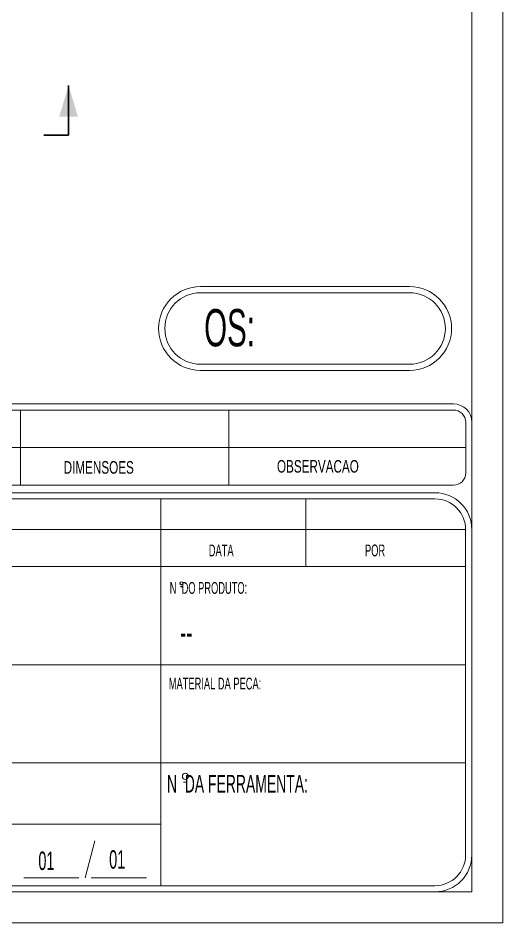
# Model space of a CAD drawing. Header units: millimetres. Extents: x 0 to 210, y 0 to 297.
# Drawn here: x 132.1 to 210, y 0.4 to 145.9 of the extents above; entities that cross this region are included whole.
import ezdxf

# ---------------------------------------------------------------- set-up
doc = ezdxf.new("R2010")
doc.units = ezdxf.units.MM
doc.linetypes.add('PHANTOM', pattern=[12.7, 6.35, -1.27, 1.27, -1.27, 1.27, -1.27])
doc.layers.add('COTAS', color=7, linetype='Continuous')
doc.styles.add('SLDTEXTSTYLE2', font='TXT', dxfattribs={"width": 0.589474})
doc.styles.add('SLDTEXTSTYLE3', font='TXT', dxfattribs={"width": 0.515789})
doc.styles.add('SLDTEXTSTYLE5', font='TXT', dxfattribs={"width": 0.695035})

# ---------------------------------------------------------------- blocks, each defined once
blk = doc.blocks.new('Bloco2')
at = {"color": 7, "linetype": 'Continuous', "lineweight": 18}
for p, q in [((210.04, 0.06), (210.04, 297.06)), ((205.04, 5.06), (205.04, 292.06)), ((25.04, 5.06), (205.04, 5.06)), ((0.04, 0.06), (210.04, 0.06))]:
    blk.add_line(p, q, dxfattribs=at)

msp = doc.modelspace()

# ---------------------------------------------------------------- linework, layer by layer
at = {"color": 7, "linetype": 'Continuous', "lineweight": 35}
msp.add_line((140.19, 127.04), (140.19, 135.04), dxfattribs=at)
at = {"color": 7, "linetype": 'PHANTOM', "lineweight": 35}
msp.add_line((140.19, 127.04), (136.19, 127.04), dxfattribs=at)
at = {"color": 7, "linetype": 'Continuous', "lineweight": 18}
for p, q in [((195.01, 102.71), (161.41, 102.71)), ((195.01, 101.71), (161.41, 101.71)), ((161.41, 90.21), (195.01, 90.21)), ((161.41, 89.21), (195.01, 89.21)), ((202.07, 83.83), (29.59, 83.83)), ((202.07, 82.85), (29.59, 82.85)), ((132.46, 70.75), (132.46, 82.85)), ((165.96, 70.75), (165.96, 82.85)), ((204.03, 72.71), (204.03, 80.89)), ((205.01, 11.28), (205.01, 80.89)), ((27.63, 76.8), (204.03, 76.8)), ((29.59, 70.75), (202.07, 70.75)), ((32.57, 69.54), (199.08, 69.54)), ((32.57, 68.56), (199.08, 68.56)), ((155.03, 68.56), (155.03, 57.69)), ((178.34, 68.56), (178.34, 57.69)), ((27.64, 63.62), (204.02, 63.62)), ((204.02, 63.62), (204.02, 11.28)), ((27.64, 57.69), (204.02, 57.69)), ((155.03, 57.69), (155.03, 41.89)), ((158.2, 54.45), (158.46, 54.45)), ((158.2, 54.43), (158.46, 54.43)), ((27.64, 41.89), (204.02, 41.89)), ((155.03, 26.09), (155.03, 41.89)), ((27.64, 26.09), (204.02, 26.09)), ((155.03, 26.09), (155.03, 6.34)), ((158.69, 23), (159.2, 23)), ((100.71, 16.22), (155.03, 16.22)), ((144.43, 13.54), (142.85, 7.62)), ((141.86, 7.62), (132.97, 7.62)), ((143.83, 7.62), (152.72, 7.62)), ((199.08, 6.34), (32.57, 6.34)), ((205.01, 5.36), (205.01, 5.93)), ((199.08, 5.36), (32.57, 5.36)), ((204.44, 5.36), (205.01, 5.36))]:
    msp.add_line(p, q, dxfattribs=at)
for centre, radius in [((158.33, 54.99), 0.247), ((158.33, 54.97), 0.247), ((158.97, 23.92), 0.494)]:
    msp.add_circle(centre, radius, dxfattribs=at)
for centre, radius, start, end in [((161.41, 95.96), 6.75, 90, 270), ((195.01, 95.96), 6.75, 270, 90), ((161.41, 95.96), 5.75, 90, 270), ((195.01, 95.96), 5.75, 270, 90), ((202.07, 80.89), 2.94, 0, 90), ((202.07, 80.89), 1.96, 0, 90), ((202.07, 72.71), 1.96, 270, 0), ((199.08, 63.62), 5.93, 0, 90), ((199.08, 63.62), 4.94, 0, 90), ((199.08, 11.28), 4.94, 270, 0), ((199.08, 11.28), 5.93, 270, 0)]:
    msp.add_arc(centre, radius, start, end, dxfattribs=at)
at = {"color": 7, "linetype": 'Continuous', "lineweight": 35}
msp.add_solid([(140.19, 135.04), (138.69, 130.04), (141.69, 130.04)], dxfattribs=at)

# ---------------------------------------------------------------- block references
at = {"layer": 'COTAS'}
msp.add_blockref('Bloco2', (-0.03, 0.3), dxfattribs=at)

# ---------------------------------------------------------------- texts
at = {"color": 7, "linetype": 'Continuous', "lineweight": 0, "attachment_point": 1}
for s, insert, char_height, style in [('OS:', (161.99, 99.09), 6, 'SLDTEXTSTYLE2'), ('DIMENSOES', (139.4, 74.63), 2.022, 'SLDTEXTSTYLE5'), ('OBSERVACAO', (173.69, 74.8), 2.022, 'SLDTEXTSTYLE5'), ('DATA', (162.73, 61.21), 1.896, 'SLDTEXTSTYLE2'), ('POR', (187.84, 61.21), 1.896, 'SLDTEXTSTYLE2'), ('N  DO PRODUTO:', (156.45, 55.18), 1.896, 'SLDTEXTSTYLE2'), ('--', (158.13, 49.28), 4.266, 'SLDTEXTSTYLE3'), ('MATERIAL DA PECA:', (156.3, 39.8), 1.896, 'SLDTEXTSTYLE2'), ('N  DA FERRAMENTA:', (156, 24.16), 2.8441, 'SLDTEXTSTYLE2'), ('01', (135.33, 11.83), 2.963, 'SLDTEXTSTYLE2'), ('01', (146.71, 12.04), 2.963, 'SLDTEXTSTYLE2')]:
    msp.add_mtext(s, dxfattribs=dict(at, insert=insert, char_height=char_height, style=style))

doc.saveas('drawing.dxf')
